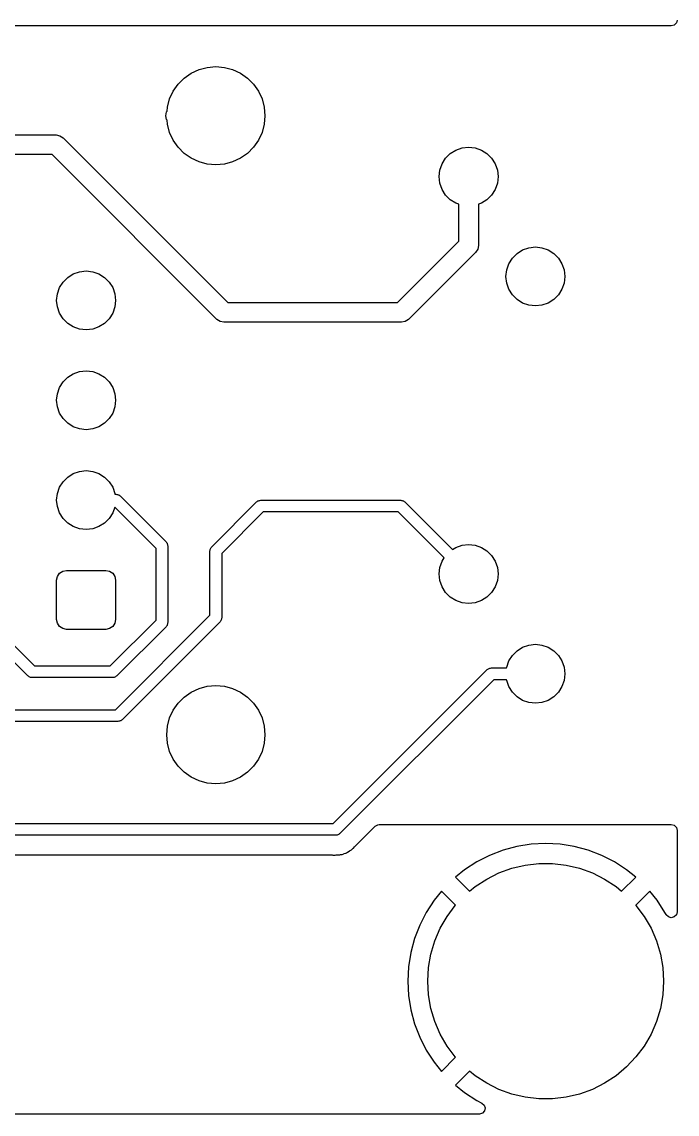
# Model space of a CAD drawing. Extents: x 44 to 146, y -87 to -25.
# Drawn here: x 129.08 to 145.75, y -86.75 to -58.95 of the extents above; entities that cross this region are included whole.
import ezdxf

# ---------------------------------------------------------------- set-up
doc = ezdxf.new("R2010")
doc.units = 0
doc.layers.add('BLACK', color=7, linetype='CONTINUOUS')

msp = doc.modelspace()

# ---------------------------------------------------------------- linework, layer by layer
at = {"layer": 'BLACK', "linetype": 'CONTINUOUS'}
for p, q in [((145.7455, -58.906), (145.725538, -58.9805)), ((145.5965, -59.055), (125.73, -59.055)), ((145.671, -59.035038), (145.5965, -59.055)), ((145.725538, -58.9805), (145.671, -59.035038)), ((133.206515, -60.382444), (133.385, -60.257468)), ((133.385, -60.257468), (133.582475, -60.165384)), ((133.582475, -60.165384), (133.79294, -60.10899)), ((133.79294, -60.10899), (134.01, -60.09)), ((134.01, -60.09), (134.22706, -60.10899)), ((134.22706, -60.10899), (134.437525, -60.165384)), ((134.437525, -60.165384), (134.635, -60.257468)), ((134.635, -60.257468), (134.813485, -60.382444)), ((132.927468, -60.715), (133.052444, -60.536515)), ((133.052444, -60.536515), (133.206515, -60.382444)), ((134.813485, -60.382444), (134.967556, -60.536515)), ((134.967556, -60.536515), (135.092532, -60.715)), ((132.835384, -60.912475), (132.927468, -60.715)), ((135.092532, -60.715), (135.184616, -60.912475)), ((132.769777, -61.228244), (132.77899, -61.12294)), ((132.77899, -61.12294), (132.835384, -60.912475)), ((135.184616, -60.912475), (135.24101, -61.12294)), ((135.24101, -61.12294), (135.26, -61.34)), ((132.74, -61.34), (132.75903, -61.244329)), ((132.75903, -61.435671), (132.74, -61.34)), ((132.75903, -61.244329), (132.769777, -61.228244)), ((135.26, -61.34), (135.24101, -61.55706)), ((132.769777, -61.451755), (132.75903, -61.435671)), ((132.77899, -61.55706), (132.769777, -61.451755)), ((132.835384, -61.767525), (132.77899, -61.55706)), ((135.24101, -61.55706), (135.184616, -61.767525)), ((124.652, -61.8295), (129.9483, -61.8295)), ((129.9483, -61.8295), (130.043971, -61.84853)), ((130.043971, -61.84853), (130.125077, -61.902723)), ((130.125077, -61.902723), (134.317154, -66.0948)), ((132.927468, -61.965), (132.835384, -61.767525)), ((133.052444, -62.143485), (132.927468, -61.965)), ((135.092532, -61.965), (134.967556, -62.143485)), ((135.184616, -61.767525), (135.092532, -61.965)), ((133.206515, -62.297556), (133.052444, -62.143485)), ((134.967556, -62.143485), (134.813485, -62.297556)), ((139.972383, -62.303626), (140.114587, -62.214273)), ((140.114587, -62.214273), (140.273109, -62.158804)), ((140.273109, -62.158804), (140.44, -62.14)), ((140.44, -62.14), (140.606891, -62.158804)), ((140.606891, -62.158804), (140.765413, -62.214273)), ((140.765413, -62.214273), (140.907617, -62.303626)), ((129.844746, -62.3295), (124.652, -62.3295)), ((134.036823, -66.521577), (129.844746, -62.3295)), ((133.385, -62.422532), (133.206515, -62.297556)), ((133.582475, -62.514616), (133.385, -62.422532)), ((133.79294, -62.57101), (133.582475, -62.514616)), ((134.437525, -62.514616), (134.22706, -62.57101)), ((134.635, -62.422532), (134.437525, -62.514616)), ((134.813485, -62.297556), (134.635, -62.422532)), ((139.764273, -62.564587), (139.853626, -62.422383)), ((139.853626, -62.422383), (139.972383, -62.303626)), ((140.907617, -62.303626), (141.026374, -62.422383)), ((141.026374, -62.422383), (141.115727, -62.564587)), ((134.01, -62.59), (133.79294, -62.57101)), ((134.22706, -62.57101), (134.01, -62.59)), ((139.69, -62.89), (139.708804, -62.723109)), ((139.708804, -62.723109), (139.764273, -62.564587)), ((141.115727, -62.564587), (141.171196, -62.723109)), ((141.171196, -62.723109), (141.19, -62.89)), ((139.708804, -63.056891), (139.69, -62.89)), ((139.764273, -63.215413), (139.708804, -63.056891)), ((141.171196, -63.056891), (141.115727, -63.215413)), ((141.19, -62.89), (141.171196, -63.056891)), ((139.853626, -63.357617), (139.764273, -63.215413)), ((139.972383, -63.476374), (139.853626, -63.357617)), ((141.026374, -63.357617), (140.907617, -63.476374)), ((141.115727, -63.215413), (141.026374, -63.357617)), ((140.114587, -63.565727), (139.972383, -63.476374)), ((140.19, -63.592115), (140.114587, -63.565727)), ((140.19, -64.536046), (140.19, -63.592115)), ((140.765413, -63.565727), (140.69, -63.592115)), ((140.69, -63.592115), (140.69, -64.6396)), ((140.907617, -63.476374), (140.765413, -63.565727)), ((138.631246, -66.0948), (140.19, -64.536046)), ((140.67097, -64.735271), (140.616777, -64.816377)), ((140.69, -64.6396), (140.67097, -64.735271)), ((141.672383, -64.843626), (141.814587, -64.754273)), ((141.814587, -64.754273), (141.973109, -64.698804)), ((141.973109, -64.698804), (142.14, -64.68)), ((142.14, -64.68), (142.306891, -64.698804)), ((142.306891, -64.698804), (142.465413, -64.754273)), ((142.465413, -64.754273), (142.607617, -64.843626)), ((140.616777, -64.816377), (138.911577, -66.521577)), ((141.464273, -65.104587), (141.553626, -64.962383)), ((141.553626, -64.962383), (141.672383, -64.843626)), ((142.607617, -64.843626), (142.726374, -64.962383)), ((142.726374, -64.962383), (142.815727, -65.104587)), ((130.384587, -65.364273), (130.543109, -65.308804)), ((130.543109, -65.308804), (130.71, -65.29)), ((130.71, -65.29), (130.876891, -65.308804)), ((130.876891, -65.308804), (131.035413, -65.364273)), ((141.39, -65.43), (141.408804, -65.263109)), ((141.408804, -65.263109), (141.464273, -65.104587)), ((142.815727, -65.104587), (142.871196, -65.263109)), ((142.871196, -65.263109), (142.89, -65.43)), ((130.034273, -65.714587), (130.123626, -65.572383)), ((130.123626, -65.572383), (130.242383, -65.453626)), ((130.242383, -65.453626), (130.384587, -65.364273)), ((131.035413, -65.364273), (131.177617, -65.453626)), ((131.177617, -65.453626), (131.296374, -65.572383)), ((131.296374, -65.572383), (131.385727, -65.714587)), ((141.408804, -65.596891), (141.39, -65.43)), ((142.89, -65.43), (142.871196, -65.596891)), ((129.978804, -65.873109), (130.034273, -65.714587)), ((131.385727, -65.714587), (131.441196, -65.873109)), ((141.464273, -65.755413), (141.408804, -65.596891)), ((141.553626, -65.897617), (141.464273, -65.755413)), ((142.815727, -65.755413), (142.726374, -65.897617)), ((142.871196, -65.596891), (142.815727, -65.755413)), ((129.96, -66.04), (129.978804, -65.873109)), ((129.978804, -66.206891), (129.96, -66.04)), ((131.441196, -65.873109), (131.46, -66.04)), ((131.46, -66.04), (131.441196, -66.206891)), ((134.317154, -66.0948), (138.631246, -66.0948)), ((141.672383, -66.016374), (141.553626, -65.897617)), ((141.814587, -66.105727), (141.672383, -66.016374)), ((141.973109, -66.161196), (141.814587, -66.105727)), ((142.465413, -66.105727), (142.306891, -66.161196)), ((142.607617, -66.016374), (142.465413, -66.105727)), ((142.726374, -65.897617), (142.607617, -66.016374)), ((130.034273, -66.365413), (129.978804, -66.206891)), ((130.123626, -66.507617), (130.034273, -66.365413)), ((131.385727, -66.365413), (131.296374, -66.507617)), ((131.441196, -66.206891), (131.385727, -66.365413)), ((142.14, -66.18), (141.973109, -66.161196)), ((142.306891, -66.161196), (142.14, -66.18)), ((130.242383, -66.626374), (130.123626, -66.507617)), ((130.384587, -66.715727), (130.242383, -66.626374)), ((131.177617, -66.626374), (131.035413, -66.715727)), ((131.296374, -66.507617), (131.177617, -66.626374)), ((134.117929, -66.57577), (134.036823, -66.521577)), ((134.2136, -66.5948), (134.117929, -66.57577)), ((138.7348, -66.5948), (134.2136, -66.5948)), ((138.830471, -66.57577), (138.7348, -66.5948)), ((138.911577, -66.521577), (138.830471, -66.57577)), ((130.543109, -66.771196), (130.384587, -66.715727)), ((130.71, -66.79), (130.543109, -66.771196)), ((130.876891, -66.771196), (130.71, -66.79)), ((131.035413, -66.715727), (130.876891, -66.771196)), ((130.123626, -68.112383), (130.242383, -67.993626)), ((130.242383, -67.993626), (130.384587, -67.904273)), ((130.384587, -67.904273), (130.543109, -67.848804)), ((130.543109, -67.848804), (130.71, -67.83)), ((130.71, -67.83), (130.876891, -67.848804)), ((130.876891, -67.848804), (131.035413, -67.904273)), ((131.035413, -67.904273), (131.177617, -67.993626)), ((131.177617, -67.993626), (131.296374, -68.112383)), ((129.978804, -68.413109), (130.034273, -68.254587)), ((130.034273, -68.254587), (130.123626, -68.112383)), ((131.296374, -68.112383), (131.385727, -68.254587)), ((131.385727, -68.254587), (131.441196, -68.413109)), ((129.96, -68.58), (129.978804, -68.413109)), ((129.978804, -68.746891), (129.96, -68.58)), ((131.441196, -68.413109), (131.46, -68.58)), ((131.46, -68.58), (131.441196, -68.746891)), ((130.034273, -68.905413), (129.978804, -68.746891)), ((130.123626, -69.047617), (130.034273, -68.905413)), ((131.385727, -68.905413), (131.296374, -69.047617)), ((131.441196, -68.746891), (131.385727, -68.905413)), ((130.242383, -69.166374), (130.123626, -69.047617)), ((130.384587, -69.255727), (130.242383, -69.166374)), ((131.177617, -69.166374), (131.035413, -69.255727)), ((131.296374, -69.047617), (131.177617, -69.166374)), ((130.543109, -69.311196), (130.384587, -69.255727)), ((130.71, -69.33), (130.543109, -69.311196)), ((130.876891, -69.311196), (130.71, -69.33)), ((131.035413, -69.255727), (130.876891, -69.311196)), ((130.123626, -70.652383), (130.242383, -70.533626)), ((130.242383, -70.533626), (130.384587, -70.444273)), ((130.384587, -70.444273), (130.543109, -70.388804)), ((130.543109, -70.388804), (130.71, -70.37)), ((130.71, -70.37), (130.876891, -70.388804)), ((130.876891, -70.388804), (131.035413, -70.444273)), ((131.035413, -70.444273), (131.177617, -70.533626)), ((131.177617, -70.533626), (131.296374, -70.652383)), ((129.978804, -70.953109), (130.034273, -70.794587)), ((130.034273, -70.794587), (130.123626, -70.652383)), ((131.296374, -70.652383), (131.385727, -70.794587)), ((131.385727, -70.794587), (131.441196, -70.953109)), ((129.96, -71.12), (129.978804, -70.953109)), ((129.978804, -71.286891), (129.96, -71.12)), ((131.441196, -70.953109), (131.443099, -70.97)), ((131.443099, -70.97), (131.4704, -70.97)), ((131.4704, -70.97), (131.489475, -70.975111)), ((131.489475, -70.975111), (131.509223, -70.975111)), ((131.509223, -70.975111), (131.526325, -70.984984)), ((131.526325, -70.984984), (131.5454, -70.990096)), ((131.5454, -70.990096), (131.559364, -71.00406)), ((131.559364, -71.00406), (131.576466, -71.013934)), ((131.576466, -71.013934), (132.744866, -72.182334)), ((135.063635, -71.15646), (135.0776, -71.142496)), ((135.0776, -71.142496), (135.096674, -71.137384)), ((135.096674, -71.137384), (135.113777, -71.127511)), ((135.113777, -71.127511), (135.133525, -71.127511)), ((135.133525, -71.127511), (135.1526, -71.1224)), ((135.1526, -71.1224), (138.7124, -71.1224)), ((138.7124, -71.1224), (138.731475, -71.127511)), ((138.731475, -71.127511), (138.751223, -71.127511)), ((138.751223, -71.127511), (138.768325, -71.137384)), ((138.768325, -71.137384), (138.7874, -71.142496)), ((138.7874, -71.142496), (138.801364, -71.15646)), ((130.034273, -71.445413), (129.978804, -71.286891)), ((131.437039, -71.298771), (131.385727, -71.445413)), ((132.4888, -72.350532), (131.437039, -71.298771)), ((133.904334, -72.308534), (135.046534, -71.166334)), ((135.214732, -71.4224), (134.1604, -72.476732)), ((135.046534, -71.166334), (135.063635, -71.15646)), ((138.650268, -71.4224), (135.214732, -71.4224)), ((139.817594, -72.589726), (138.650268, -71.4224)), ((138.801364, -71.15646), (138.818466, -71.166334)), ((138.818466, -71.166334), (140.029726, -72.377594)), ((130.123626, -71.587617), (130.034273, -71.445413)), ((130.242383, -71.706374), (130.123626, -71.587617)), ((130.384587, -71.795727), (130.242383, -71.706374)), ((131.177617, -71.706374), (131.035413, -71.795727)), ((131.296374, -71.587617), (131.177617, -71.706374)), ((131.385727, -71.445413), (131.296374, -71.587617)), ((130.543109, -71.851196), (130.384587, -71.795727)), ((130.71, -71.87), (130.543109, -71.851196)), ((130.876891, -71.851196), (130.71, -71.87)), ((131.035413, -71.795727), (130.876891, -71.851196)), ((132.744866, -72.182334), (132.754739, -72.199435)), ((132.754739, -72.199435), (132.768704, -72.2134)), ((132.768704, -72.2134), (132.773815, -72.232474)), ((132.773815, -72.232474), (132.783689, -72.249577)), ((132.783689, -72.249577), (132.783689, -72.269325)), ((140.273109, -72.268804), (140.44, -72.25)), ((140.44, -72.25), (140.606891, -72.268804)), ((132.4888, -74.174068), (132.4888, -72.350532)), ((132.783689, -72.269325), (132.7888, -72.2884)), ((132.7888, -72.2884), (132.7888, -74.2362)), ((133.8604, -72.4146), (133.865511, -72.395525)), ((133.8604, -74.052468), (133.8604, -72.4146)), ((133.865511, -72.375777), (133.875384, -72.358674)), ((133.865511, -72.395525), (133.865511, -72.375777)), ((133.875384, -72.358674), (133.880496, -72.3396)), ((133.880496, -72.3396), (133.89446, -72.325635)), ((133.89446, -72.325635), (133.904334, -72.308534)), ((134.1604, -72.476732), (134.1604, -74.1146)), ((140.029726, -72.377594), (140.114587, -72.324273)), ((140.114587, -72.324273), (140.273109, -72.268804)), ((140.606891, -72.268804), (140.765413, -72.324273)), ((140.765413, -72.324273), (140.907617, -72.413626)), ((140.907617, -72.413626), (141.026374, -72.532383)), ((141.026374, -72.532383), (141.115727, -72.674587)), ((139.708804, -72.833109), (139.764273, -72.674587)), ((139.764273, -72.674587), (139.817594, -72.589726)), ((141.115727, -72.674587), (141.171196, -72.833109)), ((129.96, -73.1605), (129.979068, -73.064638)), ((129.979068, -73.064638), (130.03337, -72.98337)), ((130.03337, -72.98337), (130.114638, -72.929068)), ((130.114638, -72.929068), (130.2105, -72.91)), ((130.2105, -72.91), (131.2095, -72.91)), ((131.2095, -72.91), (131.305362, -72.929068)), ((131.305362, -72.929068), (131.38663, -72.98337)), ((131.38663, -72.98337), (131.440932, -73.064638)), ((131.440932, -73.064638), (131.46, -73.1605)), ((139.69, -73), (139.708804, -72.833109)), ((139.708804, -73.166891), (139.69, -73)), ((141.171196, -72.833109), (141.19, -73)), ((141.19, -73), (141.171196, -73.166891)), ((129.96, -74.1595), (129.96, -73.1605)), ((131.46, -73.1605), (131.46, -74.1595)), ((139.764273, -73.325413), (139.708804, -73.166891)), ((139.853626, -73.467617), (139.764273, -73.325413)), ((141.115727, -73.325413), (141.026374, -73.467617)), ((141.171196, -73.166891), (141.115727, -73.325413)), ((139.972383, -73.586374), (139.853626, -73.467617)), ((140.114587, -73.675727), (139.972383, -73.586374)), ((140.907617, -73.586374), (140.765413, -73.675727)), ((141.026374, -73.467617), (140.907617, -73.586374)), ((140.273109, -73.731196), (140.114587, -73.675727)), ((140.44, -73.75), (140.273109, -73.731196)), ((140.606891, -73.731196), (140.44, -73.75)), ((140.765413, -73.675727), (140.606891, -73.731196)), ((129.979068, -74.255362), (129.96, -74.1595)), ((131.324068, -75.3388), (132.4888, -74.174068)), ((131.46, -74.1595), (131.440932, -74.255362)), ((131.458368, -76.4545), (133.8604, -74.052468)), ((134.126339, -74.203564), (134.116466, -74.220666)), ((134.140304, -74.1896), (134.126339, -74.203564)), ((134.145415, -74.170525), (134.140304, -74.1896)), ((134.155289, -74.153423), (134.145415, -74.170525)), ((134.1604, -74.1146), (134.155289, -74.133674)), ((134.155289, -74.133674), (134.155289, -74.153423)), ((130.03337, -74.33663), (129.979068, -74.255362)), ((130.114638, -74.390932), (130.03337, -74.33663)), ((130.2105, -74.41), (130.114638, -74.390932)), ((131.2095, -74.41), (130.2105, -74.41)), ((131.305362, -74.390932), (131.2095, -74.41)), ((131.38663, -74.33663), (131.305362, -74.390932)), ((131.440932, -74.255362), (131.38663, -74.33663)), ((132.744866, -74.342266), (131.492266, -75.594866)), ((134.116466, -74.220666), (131.626566, -76.710566)), ((132.754739, -74.325164), (132.744866, -74.342266)), ((132.768704, -74.3112), (132.754739, -74.325164)), ((132.773815, -74.292125), (132.768704, -74.3112)), ((132.783689, -74.275023), (132.773815, -74.292125)), ((132.7888, -74.2362), (132.783689, -74.255274)), ((132.783689, -74.255274), (132.783689, -74.275023)), ((128.733566, -74.673434), (129.398932, -75.3388)), ((129.230734, -75.594866), (128.565368, -74.9295)), ((141.553626, -75.072383), (141.672383, -74.953626)), ((141.672383, -74.953626), (141.814587, -74.864273)), ((141.814587, -74.864273), (141.973109, -74.808804)), ((141.973109, -74.808804), (142.14, -74.79)), ((142.14, -74.79), (142.306891, -74.808804)), ((142.306891, -74.808804), (142.465413, -74.864273)), ((142.465413, -74.864273), (142.607617, -74.953626)), ((142.607617, -74.953626), (142.726374, -75.072383)), ((141.408804, -75.373109), (141.464273, -75.214587)), ((141.464273, -75.214587), (141.553626, -75.072383)), ((142.726374, -75.072383), (142.815727, -75.214587)), ((142.815727, -75.214587), (142.871196, -75.373109)), ((129.247835, -75.604739), (129.230734, -75.594866)), ((129.398932, -75.3388), (131.324068, -75.3388)), ((131.492266, -75.594866), (131.475164, -75.604739)), ((136.998268, -79.35), (140.914334, -75.433934)), ((140.914334, -75.433934), (140.931435, -75.42406)), ((140.931435, -75.42406), (140.9454, -75.410096)), ((140.9454, -75.410096), (140.964474, -75.404984)), ((140.964474, -75.404984), (140.981577, -75.395111)), ((140.981577, -75.395111), (141.001325, -75.395111)), ((141.001325, -75.395111), (141.0204, -75.39)), ((141.0204, -75.39), (141.406901, -75.39)), ((141.406901, -75.39), (141.408804, -75.373109)), ((142.871196, -75.373109), (142.89, -75.54)), ((142.89, -75.54), (142.871196, -75.706891)), ((129.2618, -75.618704), (129.247835, -75.604739)), ((129.280874, -75.623815), (129.2618, -75.618704)), ((129.297977, -75.633689), (129.280874, -75.623815)), ((129.317725, -75.633689), (129.297977, -75.633689)), ((129.3368, -75.6388), (129.317725, -75.633689)), ((131.3862, -75.6388), (129.3368, -75.6388)), ((131.405275, -75.633689), (131.3862, -75.6388)), ((131.425023, -75.633689), (131.405275, -75.633689)), ((131.442125, -75.623815), (131.425023, -75.633689)), ((131.4612, -75.618704), (131.442125, -75.623815)), ((131.475164, -75.604739), (131.4612, -75.618704)), ((133.582475, -75.915384), (133.79294, -75.85899)), ((133.79294, -75.85899), (134.01, -75.84)), ((134.01, -75.84), (134.22706, -75.85899)), ((134.22706, -75.85899), (134.437525, -75.915384)), ((141.082532, -75.69), (137.166466, -79.606066)), ((141.406901, -75.69), (141.082532, -75.69)), ((141.408804, -75.706891), (141.406901, -75.69)), ((141.464273, -75.865413), (141.408804, -75.706891)), ((141.553626, -76.007617), (141.464273, -75.865413)), ((142.815727, -75.865413), (142.726374, -76.007617)), ((142.871196, -75.706891), (142.815727, -75.865413)), ((133.052444, -76.286515), (133.206515, -76.132444)), ((133.206515, -76.132444), (133.385, -76.007468)), ((133.385, -76.007468), (133.582475, -75.915384)), ((134.437525, -75.915384), (134.635, -76.007468)), ((134.635, -76.007468), (134.813485, -76.132444)), ((134.813485, -76.132444), (134.967556, -76.286515)), ((141.672383, -76.126374), (141.553626, -76.007617)), ((141.814587, -76.215727), (141.672383, -76.126374)), ((142.607617, -76.126374), (142.465413, -76.215727)), ((142.726374, -76.007617), (142.607617, -76.126374)), ((132.927468, -76.465), (133.052444, -76.286515)), ((134.967556, -76.286515), (135.092532, -76.465)), ((141.973109, -76.271196), (141.814587, -76.215727)), ((142.14, -76.29), (141.973109, -76.271196)), ((142.306891, -76.271196), (142.14, -76.29)), ((142.465413, -76.215727), (142.306891, -76.271196)), ((124.652, -76.4545), (131.458368, -76.4545)), ((131.626566, -76.710566), (131.609464, -76.720439)), ((132.77899, -76.87294), (132.835384, -76.662475)), ((132.835384, -76.662475), (132.927468, -76.465)), ((135.092532, -76.465), (135.184616, -76.662475)), ((135.184616, -76.662475), (135.24101, -76.87294)), ((131.5205, -76.7545), (124.652, -76.7545)), ((131.539575, -76.749389), (131.5205, -76.7545)), ((131.559323, -76.749389), (131.539575, -76.749389)), ((131.576425, -76.739515), (131.559323, -76.749389)), ((131.5955, -76.734404), (131.576425, -76.739515)), ((131.609464, -76.720439), (131.5955, -76.734404)), ((132.76, -77.09), (132.77899, -76.87294)), ((135.24101, -76.87294), (135.26, -77.09)), ((132.77899, -77.30706), (132.76, -77.09)), ((135.26, -77.09), (135.24101, -77.30706)), ((132.835384, -77.517525), (132.77899, -77.30706)), ((132.927468, -77.715), (132.835384, -77.517525)), ((135.184616, -77.517525), (135.092532, -77.715)), ((135.24101, -77.30706), (135.184616, -77.517525)), ((133.052444, -77.893485), (132.927468, -77.715)), ((135.092532, -77.715), (134.967556, -77.893485)), ((133.206515, -78.047556), (133.052444, -77.893485)), ((133.385, -78.172532), (133.206515, -78.047556)), ((134.813485, -78.047556), (134.635, -78.172532)), ((134.967556, -77.893485), (134.813485, -78.047556)), ((133.582475, -78.264616), (133.385, -78.172532)), ((133.79294, -78.32101), (133.582475, -78.264616)), ((134.01, -78.34), (133.79294, -78.32101)), ((134.22706, -78.32101), (134.01, -78.34)), ((134.437525, -78.264616), (134.22706, -78.32101)), ((134.635, -78.172532), (134.437525, -78.264616)), ((125.6, -79.35), (136.998268, -79.35)), ((137.547019, -79.933325), (138.061705, -79.418641)), ((138.061705, -79.418641), (138.1285, -79.380077)), ((138.1285, -79.380077), (138.167064, -79.375)), ((138.167064, -79.375), (145.5965, -79.375)), ((145.5965, -79.375), (145.671, -79.394962)), ((145.671, -79.394962), (145.725538, -79.4495)), ((145.725538, -79.4495), (145.7455, -79.524)), ((137.0604, -79.65), (125.662132, -79.65)), ((137.079475, -79.644889), (137.0604, -79.65)), ((137.099223, -79.644889), (137.079475, -79.644889)), ((137.116325, -79.635015), (137.099223, -79.644889)), ((137.1354, -79.629904), (137.116325, -79.635015)), ((137.149364, -79.615939), (137.1354, -79.629904)), ((137.166466, -79.606066), (137.149364, -79.615939)), ((145.7455, -79.524), (145.7455, -81.598672)), ((137.412262, -80.048418), (137.423953, -80.040738)), ((137.423953, -80.040738), (137.462265, -80.018081)), ((137.462265, -80.018081), (137.475884, -80.00446)), ((137.475884, -80.00446), (137.493656, -79.989282)), ((137.493656, -79.989282), (137.509237, -79.977963)), ((137.509237, -79.977963), (137.537591, -79.943687)), ((137.537591, -79.943687), (137.547019, -79.933325)), ((141.31694, -80.029539), (140.974476, -80.160999)), ((141.31696, -80.029532), (141.31694, -80.029539)), ((141.6713, -79.934587), (141.31696, -80.029532)), ((141.671303, -79.934586), (141.6713, -79.934587)), ((142.033653, -79.877196), (141.671303, -79.934586)), ((142.4, -79.857997), (142.033653, -79.877196)), ((142.766346, -79.877196), (142.4, -79.857997)), ((143.128696, -79.934586), (142.766346, -79.877196)), ((143.128699, -79.934587), (143.128696, -79.934586)), ((143.483039, -80.029532), (143.128699, -79.934587)), ((143.483059, -80.029539), (143.483039, -80.029532)), ((143.825518, -80.160997), (143.483059, -80.029539)), ((125.931164, -80.1505), (136.972134, -80.1505)), ((136.972134, -80.1505), (136.989312, -80.152396)), ((136.989312, -80.152396), (136.989361, -80.151878)), ((136.989361, -80.151878), (136.998695, -80.152759)), ((136.998695, -80.152759), (136.998696, -80.15276)), ((136.998696, -80.15276), (136.998696, -80.152759)), ((136.998696, -80.152759), (136.998697, -80.15276)), ((136.998697, -80.15276), (137.044363, -80.151324)), ((137.044363, -80.151324), (137.068249, -80.150573)), ((137.068249, -80.150573), (137.07293, -80.1505)), ((137.07293, -80.1505), (137.101321, -80.1505)), ((137.101321, -80.1505), (137.101325, -80.1505)), ((137.101325, -80.1505), (137.104528, -80.150095)), ((137.104528, -80.150095), (137.118522, -80.148994)), ((137.118522, -80.148994), (137.154173, -80.147873)), ((137.154173, -80.147873), (137.162969, -80.147597)), ((137.162969, -80.147597), (137.181463, -80.142223)), ((137.181463, -80.142223), (137.20434, -80.137485)), ((137.20434, -80.137485), (137.223458, -80.135071)), ((137.223458, -80.135071), (137.264817, -80.118694)), ((137.264817, -80.118694), (137.278087, -80.114152)), ((137.278087, -80.114152), (137.306623, -80.105862)), ((137.306623, -80.105862), (137.320792, -80.101746)), ((137.320792, -80.101746), (137.320793, -80.101745)), ((137.320793, -80.101745), (137.320798, -80.101744)), ((137.320798, -80.101744), (137.337375, -80.091939)), ((137.337375, -80.091939), (137.358366, -80.081656)), ((137.358366, -80.081656), (137.376271, -80.074568)), ((137.376271, -80.074568), (137.412262, -80.048418)), ((140.974476, -80.160999), (140.647605, -80.327548)), ((143.825542, -80.161008), (143.825518, -80.160997)), ((144.152388, -80.327544), (143.825542, -80.161008)), ((140.339928, -80.527354), (140.10685, -80.716097)), ((140.647592, -80.327555), (140.339928, -80.527354)), ((140.647605, -80.327548), (140.647592, -80.327555)), ((141.211761, -80.608152), (141.53959, -80.488831)), ((141.53959, -80.488831), (141.879055, -80.408377)), ((141.879055, -80.408377), (142.225566, -80.367876)), ((142.225566, -80.367876), (142.574434, -80.367876)), ((142.574434, -80.367876), (142.920945, -80.408377)), ((142.920945, -80.408377), (143.26041, -80.488831)), ((143.26041, -80.488831), (143.588239, -80.608152)), ((144.152408, -80.327555), (144.152388, -80.327544)), ((144.460071, -80.527354), (144.152408, -80.327555)), ((144.693149, -80.716097), (144.460071, -80.527354)), ((140.10685, -80.716097), (140.466421, -81.075668)), ((140.608524, -80.95643), (140.9, -80.764724)), ((140.9, -80.764724), (141.211761, -80.608152)), ((143.588239, -80.608152), (143.9, -80.764724)), ((143.9, -80.764724), (144.191476, -80.95643)), ((144.333577, -81.075667), (144.693149, -80.716097)), ((139.753297, -81.06965), (139.564554, -81.302728)), ((140.109739, -81.426092), (139.753297, -81.06965)), ((140.466421, -81.075668), (140.608524, -80.95643)), ((144.191476, -80.95643), (144.333577, -81.075667)), ((145.046701, -81.06965), (144.690259, -81.426091)), ((145.235445, -81.302728), (145.046701, -81.06965)), ((139.564554, -81.302728), (139.364755, -81.610392)), ((139.893537, -81.714273), (140.101867, -81.434437)), ((140.101867, -81.434437), (140.109739, -81.426092)), ((144.690259, -81.426091), (144.698133, -81.434437)), ((144.698133, -81.434437), (144.906463, -81.714273)), ((145.435244, -81.610392), (145.235445, -81.302728)), ((139.364748, -81.610405), (139.198199, -81.937276)), ((139.364755, -81.610392), (139.364748, -81.610405)), ((139.719102, -82.016402), (139.893537, -81.714273)), ((144.906463, -81.714273), (145.080898, -82.016402)), ((145.435251, -81.610405), (145.435244, -81.610392)), ((145.46374, -81.666317), (145.435251, -81.610405)), ((145.467462, -81.673172), (145.46374, -81.666317)), ((145.522, -81.72771), (145.467462, -81.673172)), ((145.725538, -81.673172), (145.671, -81.72771)), ((145.7455, -81.598672), (145.725538, -81.673172)), ((139.198199, -81.937276), (139.066739, -82.27974)), ((145.5965, -81.747672), (145.522, -81.72771)), ((145.671, -81.72771), (145.5965, -81.747672)), ((139.580922, -82.33674), (139.719102, -82.016402)), ((145.080898, -82.016402), (145.219078, -82.33674)), ((139.066732, -82.27976), (138.971787, -82.6341)), ((139.066739, -82.27974), (139.066732, -82.27976)), ((139.480865, -82.670952), (139.580922, -82.33674)), ((145.219078, -82.33674), (145.319135, -82.670952)), ((138.971786, -82.634103), (138.914396, -82.996453)), ((138.971787, -82.6341), (138.971786, -82.634103)), ((139.420285, -83.014521), (139.480865, -82.670952)), ((145.319135, -82.670952), (145.379715, -83.014521)), ((138.914396, -82.996453), (138.895197, -83.3628)), ((139.4, -83.3628), (139.420285, -83.014521)), ((145.379715, -83.014521), (145.4, -83.3628)), ((138.895197, -83.3628), (138.914396, -83.729146)), ((139.420285, -83.711079), (139.4, -83.3628)), ((145.4, -83.3628), (145.379715, -83.711079)), ((138.914396, -83.729146), (138.971786, -84.091496)), ((139.480865, -84.054648), (139.420285, -83.711079)), ((145.379715, -83.711079), (145.319135, -84.054648)), ((138.971786, -84.091496), (138.971787, -84.091499)), ((138.971787, -84.091499), (139.066732, -84.445839)), ((139.580922, -84.38886), (139.480865, -84.054648)), ((145.319135, -84.054648), (145.219078, -84.38886)), ((139.066732, -84.445839), (139.066739, -84.445859)), ((139.066739, -84.445859), (139.198197, -84.788318)), ((139.719102, -84.709198), (139.580922, -84.38886)), ((145.219078, -84.38886), (145.080898, -84.709198)), ((139.893537, -85.011327), (139.719102, -84.709198)), ((145.080898, -84.709198), (144.906463, -85.011327)), ((139.198197, -84.788318), (139.198208, -84.788342)), ((139.198208, -84.788342), (139.364744, -85.115188)), ((140.101867, -85.291163), (139.893537, -85.011327)), ((144.906463, -85.011327), (144.698133, -85.291163)), ((139.364744, -85.115188), (139.364755, -85.115208)), ((139.364755, -85.115208), (139.564554, -85.422871)), ((139.753297, -85.655948), (140.109738, -85.299506)), ((140.109738, -85.299506), (140.101867, -85.291163)), ((144.698133, -85.291163), (144.458725, -85.544921)), ((139.564554, -85.422871), (139.753297, -85.655948)), ((144.458725, -85.544921), (144.191476, -85.76917)), ((140.46642, -85.64993), (140.10685, -86.009501)), ((140.608524, -85.76917), (140.46642, -85.64993)), ((140.9, -85.960876), (140.608524, -85.76917)), ((144.191476, -85.76917), (143.9, -85.960876)), ((140.10685, -86.009501), (140.339928, -86.198245)), ((141.211761, -86.117448), (140.9, -85.960876)), ((141.53959, -86.236769), (141.211761, -86.117448)), ((143.588239, -86.117448), (143.26041, -86.236769)), ((143.9, -85.960876), (143.588239, -86.117448)), ((140.339928, -86.198245), (140.647591, -86.398044)), ((140.647591, -86.398044), (140.647611, -86.398055)), ((140.647611, -86.398055), (140.776525, -86.46374)), ((141.879055, -86.317223), (141.53959, -86.236769)), ((142.225566, -86.357724), (141.879055, -86.317223)), ((142.574434, -86.357724), (142.225566, -86.357724)), ((142.920945, -86.317223), (142.574434, -86.357724)), ((143.26041, -86.236769), (142.920945, -86.317223)), ((140.776525, -86.46374), (140.833843, -86.515349)), ((140.841641, -86.664144), (140.790032, -86.721462)), ((140.833843, -86.515349), (140.857677, -86.588702)), ((140.857677, -86.588702), (140.841641, -86.664144)), ((140.708881, -86.7455), (48.864128, -86.7455)), ((140.716679, -86.745296), (140.708881, -86.7455)), ((140.790032, -86.721462), (140.716679, -86.745296))]:
    msp.add_line(p, q, dxfattribs=at)

doc.saveas('drawing.dxf')
